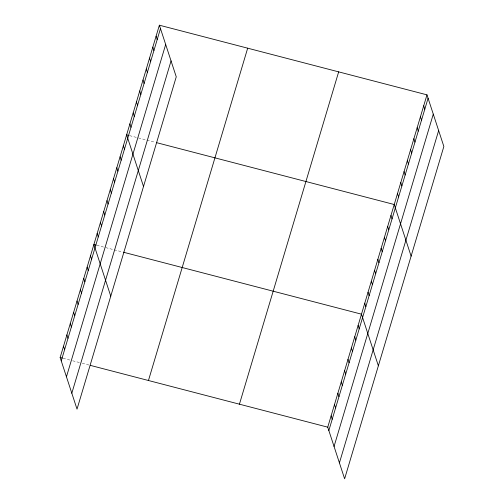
<?xml version="1.0" encoding="UTF-8"?>
<svg xmlns="http://www.w3.org/2000/svg" width="504" height="504" viewBox="0 0 504 504"><rect width="100%" height="100%" fill="white"/><g stroke="black" fill="none" stroke-linecap="round" stroke-linejoin="round"><path stroke-width="0.38" stroke-dasharray="2.52 1.89" d="M129.578 135.633L136.937 137.548M138.405 137.932L155.333 142.336M96.831 245.297L104.189 247.212M105.657 247.596L122.585 252M63.088 358.287L70.447 360.202M72.658 360.776L80.016 362.691M82.221 363.264L88.849 364.99"/><path stroke-width="0.76" d="M159.377 25.2L176.255 76.829L77.024 409.147L60.146 357.519L159.377 25.2L426.976 94.853L443.854 146.481L344.623 478.8L327.745 427.171L426.976 94.853M61.249 360.889L160.48 28.571M66.452 376.816L165.684 44.497M71.814 393.221L171.051 60.902M148.453 380.507L247.684 48.182M239.438 404.183L338.669 71.864M328.847 430.536L428.079 98.217M334.051 446.462L433.283 114.143M339.413 462.874L438.65 130.555M128.841 135.437L126.63 134.864L143.508 186.493M156.807 142.72L394.229 204.517L411.106 256.145M96.094 245.108L93.883 244.528L110.76 296.163M123.323 252.195L361.481 314.181L378.359 365.81M60.146 357.519L62.351 358.092M90.317 365.375L327.745 427.171M423.706 105.815L424.803 109.185M420.43 116.783L421.527 120.154M417.154 127.751L418.257 131.116M413.879 138.713L414.981 142.084M410.603 149.682L411.705 153.052M407.333 160.65L408.429 164.014M404.057 171.618L405.159 174.982M400.781 182.58L401.883 185.951M397.505 193.549L398.607 196.919M390.959 215.479L392.055 218.849M387.683 226.447L388.786 229.818M384.407 237.416L385.51 240.786M381.131 248.384L382.234 251.748M377.855 259.346L378.958 262.716M374.585 270.314L375.682 273.685M371.309 281.282L372.412 284.647M368.033 292.251L369.136 295.615M364.757 303.213L365.86 306.583M358.111 325.477L359.213 328.847M354.734 336.779L355.837 340.15M351.364 348.075L352.466 351.446M347.987 359.377L349.089 362.741M344.616 370.673L345.712 374.044M341.239 381.975L342.342 385.339M337.869 393.271L338.965 396.642M334.492 404.573L335.595 407.938M331.122 415.869L332.218 419.24M156.108 36.168L157.204 39.532M152.832 47.13L153.928 50.501M149.556 58.099L150.658 61.469M146.28 69.067L147.382 72.431M143.004 80.035L144.106 83.399M139.734 90.997L140.83 94.368M136.458 101.965L137.56 105.336M133.182 112.934L134.285 116.298M129.906 123.902L131.008 127.266M123.36 145.832L124.457 149.203M120.084 156.801L121.187 160.165M116.808 167.763L117.911 171.133M113.532 178.731L114.635 182.102M110.256 189.699L111.359 193.064M106.987 200.668L108.083 204.032M103.711 211.63L104.813 215M100.435 222.598L101.537 225.968M97.159 233.566L98.261 236.93M90.512 255.83L91.615 259.201M87.135 267.126L88.238 270.497M83.765 278.428L84.867 281.793M80.388 289.724L81.49 293.095M77.017 301.027L78.114 304.391M73.641 312.322L74.743 315.693M70.27 323.625L71.366 326.989M66.893 334.921L67.996 338.291M63.523 346.223L64.619 349.587"/></g></svg>
